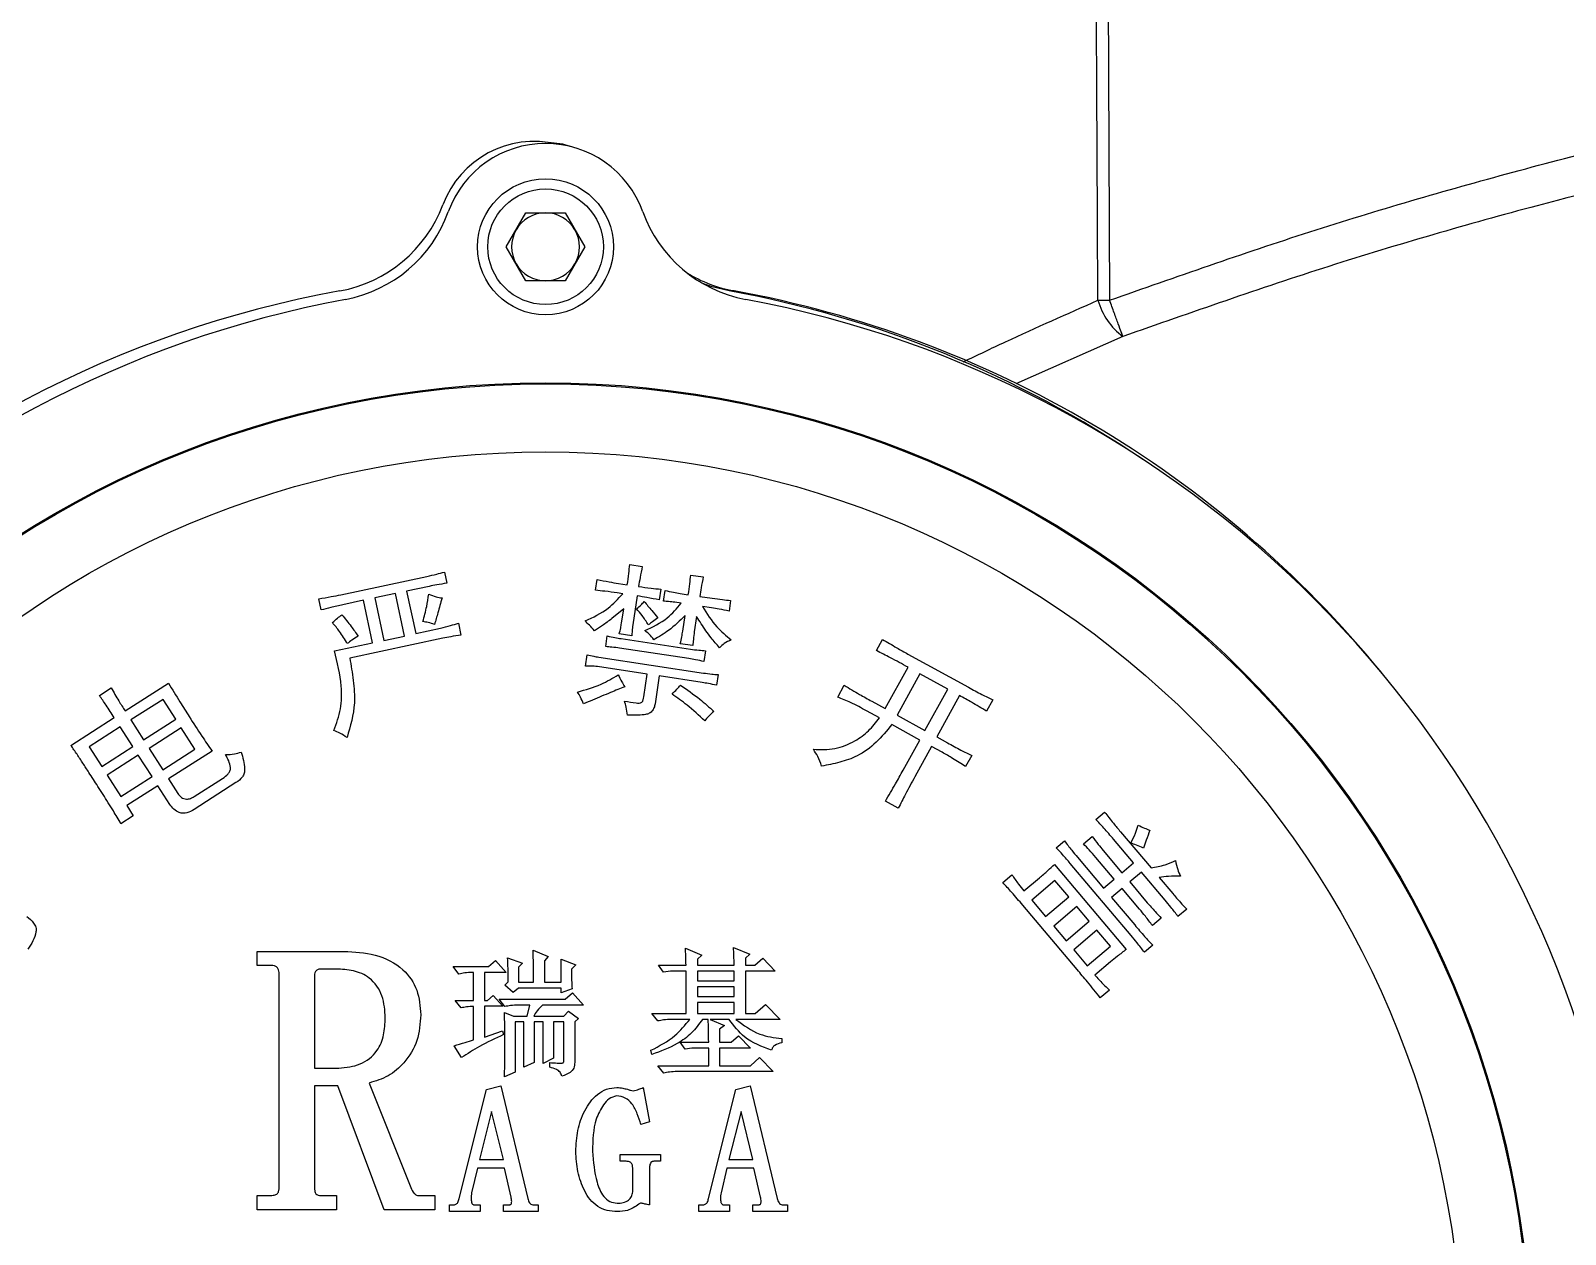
# Model space of a CAD drawing. Header units: millimetres. Extents: x 1663 to 4708, y 540 to 2693.
# Drawn here: x 3896 to 4008.8, y 2257.6 to 2346.1 of the extents above; entities that cross this region are included whole.
import ezdxf

# ---------------------------------------------------------------- set-up
doc = ezdxf.new("R2010")
doc.units = ezdxf.units.MM

msp = doc.modelspace()

# ---------------------------------------------------------------- linework, layer by layer
at = {"color": 7, "linetype": 'Continuous', "lineweight": 25}
for p, q in [((3974.93, 2404.935), (3975.307, 2326.281)), ((3933.376, 2337.96), (3933.006, 2337.96)), ((3930.936, 2330.215), (3932.379, 2332.715)), ((3932.379, 2332.715), (3935.266, 2332.715)), ((3935.266, 2332.715), (3936.71, 2330.215)), ((3932.379, 2327.715), (3930.936, 2330.215)), ((3936.71, 2330.215), (3935.266, 2327.715)), ((3935.266, 2327.715), (3932.379, 2327.715)), ((3947.688, 2326.97), (3947.318, 2326.97)), ((3974.45, 2326.281), (3975.307, 2326.281)), ((3976.29, 2323.619), (3968.402, 2320.124)), ((3918.766, 2304.628), (3925.102, 2305.976)), ((3926.38, 2306.293), (3926.555, 2305.467)), ((3940.014, 2306.849), (3940.941, 2306.709)), ((3944.497, 2306.076), (3945.424, 2305.936)), ((3925.26, 2305.241), (3923.607, 2304.89)), ((3923.607, 2304.89), (3924.271, 2301.767)), ((3937.498, 2304.953), (3937.618, 2305.742)), ((3939.498, 2304.699), (3939.08, 2304.761)), ((3939.186, 2305.456), (3939.835, 2305.359)), ((3942.298, 2305.033), (3942.178, 2304.245)), ((3942.497, 2304.149), (3942.617, 2304.938)), ((3943.722, 2304.723), (3944.323, 2304.631)), ((3917.324, 2303.505), (3917.149, 2304.332)), ((3920.438, 2304.216), (3918.924, 2303.893)), ((3921.102, 2301.093), (3920.438, 2304.216)), ((3922.781, 2304.713), (3921.264, 2304.391)), ((3921.264, 2304.391), (3921.928, 2301.268)), ((3923.444, 2301.591), (3922.781, 2304.713)), ((3939.569, 2303.598), (3938.701, 2302.874)), ((3939.408, 2302.531), (3939.569, 2303.598)), ((3940.563, 2304.538), (3940.241, 2302.405)), ((3943.802, 2304), (3943.337, 2304.07)), ((3945.158, 2304.505), (3946.085, 2304.366)), ((3946.027, 2303.663), (3945.377, 2303.761)), ((3947.437, 2304.208), (3947.317, 2303.42)), ((3927.417, 2302.531), (3927.603, 2301.658)), ((3943.916, 2301.944), (3944.093, 2303.103)), ((3944.935, 2303.021), (3944.765, 2301.909)), ((3926.263, 2301.422), (3919.421, 2299.969)), ((3921.928, 2301.268), (3923.444, 2301.591)), ((3924.271, 2301.767), (3926.107, 2302.157)), ((3938.245, 2300.81), (3938.364, 2301.599)), ((3940.17, 2301.611), (3939.243, 2301.751)), ((3939.378, 2301.398), (3944.476, 2300.627)), ((3958.154, 2300.52), (3958.606, 2301.343)), ((3918.302, 2300.499), (3921.102, 2301.093)), ((3936.75, 2299.378), (3936.876, 2300.213)), ((3944.37, 2299.932), (3939.272, 2300.703)), ((3944.658, 2300.883), (3943.731, 2301.024)), ((3945.595, 2300.506), (3945.476, 2299.717)), ((3960.478, 2300.26), (3964.922, 2297.817)), ((3941.307, 2298.783), (3937.644, 2299.338)), ((3937.749, 2300.032), (3945.444, 2298.868)), ((3958.807, 2296.249), (3960.481, 2299.295)), ((3902.896, 2296.09), (3906.089, 2298.131)), ((3941.054, 2297.115), (3941.307, 2298.783)), ((3942.187, 2298.651), (3941.878, 2296.612)), ((3945.339, 2298.173), (3942.187, 2298.651)), ((3946.517, 2298.754), (3946.397, 2297.965)), ((3955.311, 2297.1), (3955.786, 2297.965)), ((3961.346, 2298.821), (3959.672, 2295.774)), ((3963.403, 2297.689), (3961.346, 2298.821)), ((3901.013, 2297.217), (3901.879, 2297.769)), ((3905.691, 2296.932), (3903.326, 2295.42)), ((3906.623, 2295.473), (3905.691, 2296.932)), ((3961.729, 2294.643), (3963.403, 2297.689)), ((3964.267, 2297.214), (3962.593, 2294.168)), ((3966.714, 2296.887), (3966.262, 2296.064)), ((3958.381, 2295.572), (3957.435, 2296.091)), ((3957.82, 2296.792), (3958.807, 2296.249)), ((3959.672, 2295.774), (3961.729, 2294.643)), ((3898.916, 2293.545), (3902.108, 2295.586)), ((3902.537, 2294.915), (3900.252, 2293.453)), ((3903.47, 2293.457), (3902.537, 2294.915)), ((3903.326, 2295.42), (3904.258, 2293.961)), ((3904.258, 2293.961), (3906.623, 2295.473)), ((3907.027, 2294.843), (3904.662, 2293.33)), ((3908.035, 2293.266), (3907.027, 2294.843)), ((3961.344, 2293.943), (3959.287, 2295.074)), ((3900.252, 2293.453), (3901.184, 2291.994)), ((3901.184, 2291.994), (3903.47, 2293.457)), ((3960.123, 2291.722), (3961.344, 2293.943)), ((3962.209, 2293.468), (3960.987, 2291.247)), ((3962.99, 2293.038), (3962.209, 2293.468)), ((3962.593, 2294.168), (3963.375, 2293.738)), ((3903.873, 2292.826), (3901.588, 2291.363)), ((3904.882, 2291.249), (3903.873, 2292.826)), ((3904.662, 2293.33), (3905.67, 2291.753)), ((3905.67, 2291.753), (3908.035, 2293.266)), ((3909.293, 2293.124), (3906.1, 2291.083)), ((3965.168, 2292.806), (3964.716, 2291.983)), ((3901.588, 2291.363), (3902.596, 2289.787)), ((3902.596, 2289.787), (3904.882, 2291.249)), ((3905.311, 2290.578), (3903.026, 2289.116)), ((3906.193, 2289.199), (3905.311, 2290.578)), ((3906.1, 2291.083), (3906.779, 2290.019)), ((3911.052, 2290.807), (3907.976, 2288.841)), ((3907.983, 2289.79), (3910.071, 2291.124)), ((3903.026, 2289.116), (3903.504, 2288.367)), ((3959.762, 2288.92), (3958.816, 2289.44)), ((3903.504, 2288.367), (3902.598, 2287.789)), ((3974.304, 2288.105), (3974.943, 2288.645)), ((3973.392, 2286.301), (3974.032, 2286.841)), ((3976.109, 2287.195), (3978.36, 2284.532)), ((3971.389, 2286.008), (3971.992, 2286.517)), ((3974.837, 2285.817), (3976.218, 2284.183)), ((3977.071, 2284.904), (3975.602, 2286.644)), ((3971.254, 2284.797), (3976.537, 2278.545)), ((3976.887, 2279.573), (3972.413, 2284.866)), ((3972.947, 2285.317), (3974.869, 2283.043)), ((3975.65, 2283.703), (3974.3, 2285.301)), ((3976.218, 2284.183), (3977.071, 2284.904)), ((3967.447, 2283.468), (3968.121, 2284.038)), ((3969.01, 2282.841), (3970.147, 2283.802)), ((3971.287, 2283.606), (3969.582, 2282.165)), ((3972.308, 2282.399), (3971.287, 2283.606)), ((3974.869, 2283.043), (3975.65, 2283.703)), ((3977.643, 2284.228), (3976.79, 2283.508)), ((3976.79, 2283.508), (3978.079, 2281.981)), ((3979.384, 2282.168), (3977.643, 2284.228)), ((3978.96, 2283.821), (3979.953, 2282.648)), ((3969.582, 2282.165), (3970.603, 2280.957)), ((3970.603, 2280.957), (3972.308, 2282.399)), ((3976.222, 2283.028), (3975.44, 2282.368)), ((3975.44, 2282.368), (3977.151, 2280.344)), ((3977.511, 2281.501), (3976.222, 2283.028)), ((3972.916, 2277.067), (3968.922, 2281.792)), ((3972.907, 2281.688), (3971.202, 2280.247)), ((3973.808, 2280.623), (3972.907, 2281.688)), ((3980.977, 2281.506), (3980.337, 2280.966)), ((3971.202, 2280.247), (3972.103, 2279.181)), ((3972.103, 2279.181), (3973.808, 2280.623)), ((3974.377, 2279.949), (3972.672, 2278.507)), ((3975.369, 2278.776), (3974.377, 2279.949)), ((3979.105, 2280.838), (3978.466, 2280.297)), ((3973.664, 2277.334), (3975.369, 2278.776)), ((3978.476, 2278.845), (3977.873, 2278.335)), ((3912.612, 2278.399), (3918.984, 2278.399)), ((3912.612, 2277.358), (3912.612, 2278.399)), ((3929.621, 2277.281), (3930.135, 2277.718)), ((3930.135, 2277.718), (3930.926, 2276.851)), ((3931.035, 2277.916), (3932.117, 2277.525)), ((3932.901, 2278.481), (3934.023, 2278.012)), ((3934.023, 2278.012), (3933.744, 2277.706)), ((3933.744, 2277.706), (3933.744, 2276.13)), ((3934.965, 2276.13), (3934.965, 2277.837)), ((3934.965, 2277.837), (3936.047, 2277.404)), ((3944.113, 2278.632), (3945.315, 2278.121)), ((3945.315, 2278.121), (3944.997, 2277.817)), ((3944.997, 2277.817), (3944.997, 2277.377)), ((3947.648, 2278.673), (3948.848, 2278.204)), ((3948.848, 2278.204), (3948.53, 2277.895)), ((3948.53, 2277.895), (3948.53, 2277.377)), ((3949.212, 2277.377), (3949.801, 2277.894)), ((3949.801, 2277.894), (3950.715, 2276.947)), ((3972.672, 2278.507), (3973.664, 2277.334)), ((3913.518, 2277.358), (3912.612, 2277.358)), ((3914.23, 2261.058), (3914.23, 2276.74)), ((3916.833, 2276.504), (3916.833, 2269.81)), ((3918.411, 2277.097), (3917.256, 2277.097)), ((3927.024, 2277.281), (3929.621, 2277.281)), ((3927.453, 2276.733), (3927.024, 2277.281)), ((3928.533, 2276.851), (3928.431, 2276.851)), ((3928.533, 2274.788), (3928.533, 2276.851)), ((3930.926, 2276.851), (3929.338, 2276.851)), ((3929.338, 2276.851), (3929.338, 2274.788)), ((3932.117, 2277.525), (3931.838, 2277.249)), ((3931.838, 2277.249), (3931.838, 2276.13)), ((3936.047, 2277.404), (3935.729, 2277.091)), ((3942.51, 2276.867), (3942.128, 2277.377)), ((3942.128, 2277.377), (3944.154, 2277.377)), ((3943.003, 2276.947), (3942.51, 2276.867)), ((3944.154, 2276.947), (3943.003, 2276.947)), ((3944.154, 2273.829), (3944.154, 2276.947)), ((3944.997, 2277.377), (3947.687, 2277.377)), ((3944.997, 2276.947), (3944.997, 2276.226)), ((3947.687, 2276.947), (3944.997, 2276.947)), ((3947.687, 2276.226), (3947.687, 2276.947)), ((3948.53, 2277.377), (3949.212, 2277.377)), ((3950.715, 2276.947), (3948.53, 2276.947)), ((3948.53, 2276.947), (3948.53, 2273.829)), ((3975.369, 2277.622), (3974.233, 2276.66)), ((3930.836, 2275.919), (3931.074, 2276.159)), ((3931.446, 2275.383), (3930.836, 2275.919)), ((3931.834, 2275.7), (3931.446, 2275.383)), ((3934.965, 2275.7), (3931.834, 2275.7)), ((3931.838, 2276.13), (3932.941, 2276.13)), ((3933.744, 2276.13), (3934.965, 2276.13)), ((3934.965, 2275.342), (3934.965, 2275.7)), ((3935.77, 2275.64), (3934.965, 2275.342)), ((3944.997, 2276.226), (3947.687, 2276.226)), ((3944.997, 2275.796), (3944.997, 2275.075)), ((3947.687, 2275.796), (3944.997, 2275.796)), ((3947.687, 2275.075), (3947.687, 2275.796)), ((3975.295, 2275.547), (3974.621, 2274.977)), ((3927.612, 2274.239), (3927.183, 2274.788)), ((3927.183, 2274.788), (3928.533, 2274.788)), ((3928.533, 2271.902), (3928.533, 2274.357)), ((3929.338, 2274.788), (3929.542, 2274.788)), ((3930.688, 2274.358), (3929.338, 2274.358)), ((3929.338, 2274.358), (3929.338, 2272.088)), ((3929.542, 2274.788), (3929.976, 2275.146)), ((3929.976, 2275.146), (3930.688, 2274.358)), ((3930.827, 2274.335), (3930.4, 2274.884)), ((3930.4, 2274.884), (3935.259, 2274.884)), ((3932.662, 2274.454), (3931.805, 2274.454)), ((3932.481, 2273.637), (3932.662, 2274.454)), ((3936.603, 2274.454), (3933.603, 2274.454)), ((3935.259, 2274.884), (3935.816, 2275.36)), ((3935.816, 2275.36), (3936.603, 2274.454)), ((3944.997, 2275.075), (3947.687, 2275.075)), ((3944.997, 2274.645), (3944.997, 2273.829)), ((3947.687, 2274.645), (3944.997, 2274.645)), ((3947.687, 2273.829), (3947.687, 2274.645)), ((3949.251, 2273.829), (3950, 2274.503)), ((3950, 2274.503), (3951.071, 2273.399)), ((3930.836, 2272.692), (3930.797, 2273.914)), ((3930.797, 2273.914), (3931.476, 2273.637)), ((3931.476, 2273.637), (3932.481, 2273.637)), ((3932.226, 2273.207), (3931.6, 2273.207)), ((3931.6, 2273.207), (3931.6, 2269.527)), ((3932.226, 2269.872), (3932.226, 2273.207)), ((3932.95, 2273.637), (3935.174, 2273.637)), ((3933.656, 2273.207), (3932.991, 2273.207)), ((3932.991, 2273.207), (3932.991, 2270.216)), ((3933.656, 2270.149), (3933.656, 2273.207)), ((3935.165, 2273.207), (3934.42, 2273.207)), ((3934.42, 2273.207), (3934.42, 2270.54)), ((3935.165, 2270.321), (3935.165, 2273.207)), ((3935.174, 2273.637), (3935.505, 2273.994)), ((3935.505, 2273.994), (3936.246, 2273.462)), ((3936.246, 2273.462), (3935.968, 2273.206)), ((3935.968, 2273.206), (3935.968, 2270.231)), ((3942.08, 2273.279), (3941.652, 2273.829)), ((3941.652, 2273.829), (3944.154, 2273.829)), ((3944.431, 2273.399), (3943.059, 2273.399)), ((3944.997, 2273.829), (3947.687, 2273.829)), ((3945.784, 2273.399), (3945.375, 2273.399)), ((3947.326, 2273.399), (3945.936, 2273.399)), ((3945.936, 2273.399), (3946.983, 2272.942)), ((3951.071, 2273.399), (3947.816, 2273.399)), ((3948.53, 2273.829), (3949.251, 2273.829)), ((3929.338, 2272.088), (3930.649, 2272.564)), ((3930.649, 2272.564), (3930.727, 2272.28)), ((3930.836, 2270.201), (3930.836, 2272.692)), ((3946.983, 2272.942), (3946.625, 2272.672)), ((3946.625, 2272.672), (3946.625, 2271.719)), ((3947.465, 2271.719), (3948.015, 2272.196)), ((3948.015, 2272.196), (3948.888, 2271.289)), ((3927.645, 2270.587), (3927.104, 2271.456)), ((3941.641, 2270.817), (3941.572, 2271.123)), ((3944.098, 2271.21), (3943.716, 2271.719)), ((3943.716, 2271.719), (3945.821, 2271.719)), ((3944.591, 2271.289), (3944.098, 2271.21)), ((3945.821, 2271.289), (3944.591, 2271.289)), ((3945.821, 2269.993), (3945.821, 2271.289)), ((3946.625, 2271.719), (3947.465, 2271.719)), ((3948.888, 2271.289), (3946.625, 2271.289)), ((3946.625, 2271.289), (3946.625, 2269.993)), ((3951.191, 2271.984), (3951.191, 2271.683)), ((3916.833, 2269.81), (3918.622, 2269.81)), ((3930.797, 2269.18), (3930.836, 2270.201)), ((3932.991, 2270.216), (3932.226, 2269.872)), ((3934.42, 2270.54), (3933.656, 2270.149)), ((3934.132, 2269.879), (3934.132, 2270.216)), ((3942.516, 2269.445), (3942.089, 2269.993)), ((3942.089, 2269.993), (3945.821, 2269.993)), ((3946.625, 2269.993), (3948.894, 2269.993)), ((3948.894, 2269.993), (3949.563, 2270.59)), ((3949.563, 2270.59), (3950.556, 2269.563)), ((3920.843, 2268.716), (3923.909, 2261.034)), ((3931.6, 2269.527), (3930.797, 2269.18)), ((3950.556, 2269.563), (3943.495, 2269.563)), ((3918.557, 2268.508), (3916.833, 2268.508)), ((3916.833, 2268.508), (3916.833, 2261.038)), ((3921.961, 2259.399), (3918.557, 2268.508)), ((3927.465, 2260.221), (3929.469, 2268.233)), ((3929.469, 2268.233), (3930.538, 2268.508)), ((3930.538, 2268.508), (3932.509, 2260.235)), ((3940.998, 2268.385), (3941.47, 2265.871)), ((3945.808, 2260.221), (3947.811, 2268.233)), ((3947.811, 2268.233), (3948.88, 2268.508)), ((3948.88, 2268.508), (3950.851, 2260.235)), ((3929.86, 2266.62), (3928.956, 2263.084)), ((3930.723, 2263.084), (3929.86, 2266.62)), ((3948.202, 2266.62), (3947.299, 2263.084)), ((3949.065, 2263.084), (3948.202, 2266.62)), ((3941.47, 2265.871), (3940.838, 2265.673)), ((3928.956, 2263.084), (3930.723, 2263.084)), ((3939.318, 2262.96), (3939.318, 2263.454)), ((3939.318, 2263.454), (3942.287, 2263.454)), ((3939.748, 2262.96), (3939.318, 2262.96)), ((3942.287, 2262.96), (3941.784, 2262.96)), ((3942.287, 2263.454), (3942.287, 2262.96)), ((3947.299, 2263.084), (3949.065, 2263.084)), ((3928.823, 2262.467), (3928.388, 2260.639)), ((3930.798, 2262.467), (3928.823, 2262.467)), ((3931.285, 2260.327), (3930.798, 2262.467)), ((3940.237, 2260.709), (3940.237, 2262.46)), ((3941.47, 2262.506), (3941.47, 2259.755)), ((3947.166, 2262.467), (3946.731, 2260.639)), ((3949.14, 2262.467), (3947.166, 2262.467)), ((3949.628, 2260.327), (3949.14, 2262.467)), ((3912.612, 2259.399), (3912.612, 2260.44)), ((3912.612, 2260.44), (3913.518, 2260.44)), ((3917.28, 2260.44), (3918.447, 2260.44)), ((3918.447, 2260.44), (3918.447, 2259.399)), ((3924.515, 2260.44), (3925.682, 2260.44)), ((3925.682, 2260.44), (3925.682, 2259.399)), ((3926.751, 2259.262), (3926.751, 2259.755)), ((3926.751, 2259.755), (3927.026, 2259.755)), ((3928.61, 2259.755), (3929.008, 2259.755)), ((3929.008, 2259.755), (3929.008, 2259.262)), ((3930.721, 2259.262), (3930.721, 2259.755)), ((3930.721, 2259.755), (3931.048, 2259.755)), ((3932.886, 2259.755), (3933.285, 2259.755)), ((3933.285, 2259.755), (3933.285, 2259.262)), ((3945.093, 2259.262), (3945.093, 2259.755)), ((3945.093, 2259.755), (3945.369, 2259.755)), ((3946.952, 2259.755), (3947.351, 2259.755)), ((3947.351, 2259.755), (3947.351, 2259.262)), ((3949.063, 2259.262), (3949.063, 2259.755)), ((3949.063, 2259.755), (3949.391, 2259.755)), ((3951.229, 2259.755), (3951.627, 2259.755)), ((3951.627, 2259.755), (3951.627, 2259.262)), ((3918.447, 2259.399), (3912.612, 2259.399)), ((3925.682, 2259.399), (3921.961, 2259.399)), ((3929.008, 2259.262), (3926.751, 2259.262)), ((3933.285, 2259.262), (3930.721, 2259.262)), ((3947.351, 2259.262), (3945.093, 2259.262)), ((3951.627, 2259.262), (3949.063, 2259.262))]:
    msp.add_line(p, q, dxfattribs=at)
at = {"color": 7, "linetype": 'Continuous', "lineweight": 25, "flags": 128}
for points in [[(3974.45, 2326.281), (3974.421, 2332.277), (3974.304, 2356.263), (3974.065, 2404.935)], [(3935.644, 2337.594), (3935.103, 2337.75), (3933.376, 2337.96)], [(3947.318, 2326.97), (3946.067, 2327.281), (3945.328, 2327.55)]]:
    msp.add_lwpolyline(points, dxfattribs=at)
at = {"color": 7, "linetype": 'Continuous', "lineweight": 25}
for centre, radius in [((3933.823, 2330.215), 5), ((3933.823, 2330.215), 4.25), ((3933.823, 2247.715), 72.5), ((3933.823, 2247.715), 72.418), ((3933.823, 2247.715), 67.42)]:
    msp.add_circle(centre, radius, dxfattribs=at)
for centre, radius, start, end in [((3933.006, 2330.761), 7.2, 76.79291, 159.41516), ((3933.823, 2330.215), 7.6, 19.80619, 160.19381), ((3916.905, 2336.808), 10, 280.3071, 339.41472), ((3917.264, 2336.179), 10, 280.6021, 340.19381), ((3933.823, 2330.215), 2.5, 90, 150), ((3933.823, 2330.215), 2.5, 30, 90), ((3950.382, 2336.179), 10, 199.80619, 259.3979), ((3933.823, 2330.215), 2.5, 150, 210), ((3933.823, 2330.215), 2.5, 330, 30), ((3933.823, 2330.215), 2.5, 210, 270), ((3933.823, 2330.215), 2.5, 270, 330), ((3949.477, 2336.808), 9.999, 238.32212, 259.69341), ((3933.008, 2248.262), 79.998, 100.30733, 169.69513), ((3933.823, 2247.715), 80, 100.6021, 169.3979), ((3933.005, 2248.266), 79.995, 55.99561, 79.6934), ((3933.375, 2248.265), 79.996, 39.25552, 79.69324), ((3933.823, 2247.715), 80, 10.6021, 79.3979), ((3979.27, 2327.646), 5.01, 195.8129, 233.49808)]:
    msp.add_arc(centre, radius, start, end, dxfattribs=at)
for points, knots in [([(3975.308, 2326.281), (3980.202, 2328.004), (3989.99, 2331.449), (4004.978, 2335.804), (4020.154, 2339.612), (4030.419, 2341.593), (4035.552, 2342.583)], [0, 0, 0, 0, 0.24906391, 0.49812915, 0.74906425, 1, 1, 1, 1]), ([(4036.051, 2339.774), (4034.084, 2339.41), (4028.184, 2338.316), (4018.401, 2336.206), (4005.47, 2332.977), (3991.377, 2328.913), (3981.323, 2325.385), (3976.29, 2323.619)], [0, 0, 0, 0, 0.0968115, 0.2904543, 0.4843107, 0.7418988, 1, 1, 1, 1]), ([(3964.532, 2321.754), (3965.575, 2322.249), (3968.886, 2323.825), (3972.188, 2325.282), (3974.45, 2326.281)], [0, 0, 0, 0, 0.3147731, 1, 1, 1, 1]), ([(3925.102, 2305.976), (3925.342, 2306.03), (3925.77, 2306.125), (3926.193, 2306.242), (3926.38, 2306.293)], [0, 0, 0, 0, 0.55999831, 1, 1, 1, 1]), ([(3939.835, 2305.359), (3939.876, 2305.636), (3939.949, 2306.131), (3939.994, 2306.63), (3940.014, 2306.849)], [0, 0, 0, 0, 0.5600137, 1, 1, 1, 1]), ([(3940.941, 2306.709), (3940.883, 2306.434), (3940.78, 2305.945), (3940.703, 2305.45), (3940.669, 2305.232)], [0, 0, 0, 0, 0.5599779, 1, 1, 1, 1]), ([(3944.323, 2304.631), (3944.364, 2304.9), (3944.437, 2305.38), (3944.478, 2305.863), (3944.497, 2306.076)], [0, 0, 0, 0, 0.5600298, 1, 1, 1, 1]), ([(3945.424, 2305.936), (3945.367, 2305.67), (3945.265, 2305.195), (3945.191, 2304.716), (3945.158, 2304.505)], [0, 0, 0, 0, 0.5599857, 1, 1, 1, 1]), ([(3926.555, 2305.467), (3926.312, 2305.432), (3925.878, 2305.37), (3925.449, 2305.281), (3925.26, 2305.241)], [0, 0, 0, 0, 0.5599758, 1, 1, 1, 1]), ([(3939.08, 2304.761), (3938.785, 2304.803), (3938.259, 2304.877), (3937.731, 2304.93), (3937.498, 2304.953)], [0, 0, 0, 0, 0.55999975, 1, 1, 1, 1]), ([(3937.618, 2305.742), (3937.909, 2305.683), (3938.43, 2305.578), (3938.955, 2305.493), (3939.186, 2305.456)], [0, 0, 0, 0, 0.5599955, 1, 1, 1, 1]), ([(3940.669, 2305.232), (3940.972, 2305.189), (3941.514, 2305.112), (3942.058, 2305.057), (3942.298, 2305.033)], [0, 0, 0, 0, 0.5599897, 1, 1, 1, 1]), ([(3942.617, 2304.938), (3942.822, 2304.891), (3943.188, 2304.808), (3943.559, 2304.749), (3943.722, 2304.723)], [0, 0, 0, 0, 0.5599797, 1, 1, 1, 1]), ([(3917.149, 2304.332), (3917.452, 2304.381), (3917.993, 2304.469), (3918.53, 2304.579), (3918.766, 2304.628)], [0, 0, 0, 0, 0.5599894, 1, 1, 1, 1]), ([(3918.924, 2303.893), (3918.624, 2303.826), (3918.088, 2303.707), (3917.558, 2303.567), (3917.324, 2303.505)], [0, 0, 0, 0, 0.559993, 1, 1, 1, 1]), ([(3924.801, 2302.647), (3924.902, 2303.019), (3925.082, 2303.683), (3925.19, 2304.362), (3925.238, 2304.661)], [0, 0, 0, 0, 0.5600242, 1, 1, 1, 1]), ([(3925.238, 2304.661), (3925.414, 2304.591), (3925.728, 2304.466), (3926.061, 2304.411), (3926.208, 2304.387)], [0, 0, 0, 0, 0.5600845, 1, 1, 1, 1]), ([(3926.208, 2304.387), (3926.107, 2304.025), (3925.928, 2303.377), (3925.743, 2302.731), (3925.662, 2302.446)], [0, 0, 0, 0, 0.5599853, 1, 1, 1, 1]), ([(3936.73, 2302.699), (3937.322, 2302.971), (3938.38, 2303.457), (3939.156, 2304.319), (3939.498, 2304.699)], [0, 0, 0, 0, 0.5595214, 1, 1, 1, 1]), ([(3940.516, 2303.597), (3940.632, 2303.684), (3940.837, 2303.84), (3941, 2304.041), (3941.071, 2304.129)], [0, 0, 0, 0, 0.56016888, 1, 1, 1, 1]), ([(3941.381, 2302.422), (3941.235, 2302.652), (3940.973, 2303.064), (3940.656, 2303.434), (3940.516, 2303.597)], [0, 0, 0, 0, 0.5599989, 1, 1, 1, 1]), ([(3942.178, 2304.245), (3941.878, 2304.306), (3941.342, 2304.414), (3940.801, 2304.5), (3940.563, 2304.538)], [0, 0, 0, 0, 0.5599864, 1, 1, 1, 1]), ([(3941.071, 2304.129), (3941.262, 2303.908), (3941.603, 2303.515), (3941.931, 2303.111), (3942.076, 2302.933)], [0, 0, 0, 0, 0.5599942, 1, 1, 1, 1]), ([(3941.126, 2301.987), (3941.705, 2302.261), (3942.739, 2302.75), (3943.477, 2303.618), (3943.802, 2304)], [0, 0, 0, 0, 0.5600574, 1, 1, 1, 1]), ([(3943.337, 2304.07), (3943.181, 2304.09), (3942.902, 2304.127), (3942.621, 2304.143), (3942.497, 2304.149)], [0, 0, 0, 0, 0.55997173, 1, 1, 1, 1]), ([(3945.377, 2303.761), (3945.694, 2303.239), (3946.262, 2302.308), (3947.102, 2301.616), (3947.472, 2301.311)], [0, 0, 0, 0, 0.56007499, 1, 1, 1, 1]), ([(3947.317, 2303.42), (3947.078, 2303.472), (3946.649, 2303.564), (3946.217, 2303.632), (3946.027, 2303.663)], [0, 0, 0, 0, 0.5599806, 1, 1, 1, 1]), ([(3946.085, 2304.366), (3946.337, 2304.331), (3946.786, 2304.268), (3947.238, 2304.226), (3947.437, 2304.208)], [0, 0, 0, 0, 0.55998218, 1, 1, 1, 1]), ([(3918.147, 2302.576), (3918.274, 2302.687), (3918.501, 2302.885), (3918.735, 2303.073), (3918.839, 2303.155)], [0, 0, 0, 0, 0.55996805, 1, 1, 1, 1]), ([(3919.242, 2301.033), (3919.06, 2301.336), (3918.734, 2301.879), (3918.327, 2302.363), (3918.147, 2302.576)], [0, 0, 0, 0, 0.5598947, 1, 1, 1, 1]), ([(3918.839, 2303.155), (3919.073, 2302.871), (3919.492, 2302.362), (3919.87, 2301.823), (3920.036, 2301.585)], [0, 0, 0, 0, 0.5600485, 1, 1, 1, 1]), ([(3925.662, 2302.446), (3925.504, 2302.496), (3925.222, 2302.586), (3924.93, 2302.629), (3924.801, 2302.647)], [0, 0, 0, 0, 0.5597872, 1, 1, 1, 1]), ([(3926.107, 2302.157), (3926.353, 2302.223), (3926.792, 2302.342), (3927.226, 2302.473), (3927.417, 2302.531)], [0, 0, 0, 0, 0.560014, 1, 1, 1, 1]), ([(3937.427, 2301.978), (3937.301, 2302.117), (3937.077, 2302.365), (3936.836, 2302.597), (3936.73, 2302.699)], [0, 0, 0, 0, 0.5599825, 1, 1, 1, 1]), ([(3938.701, 2302.874), (3938.469, 2302.698), (3938.057, 2302.382), (3937.619, 2302.102), (3937.427, 2301.978)], [0, 0, 0, 0, 0.5599289, 1, 1, 1, 1]), ([(3939.243, 2301.751), (3939.281, 2301.895), (3939.35, 2302.152), (3939.39, 2302.415), (3939.408, 2302.531)], [0, 0, 0, 0, 0.5598085, 1, 1, 1, 1]), ([(3942.076, 2302.933), (3941.951, 2302.831), (3941.728, 2302.649), (3941.487, 2302.491), (3941.381, 2302.422)], [0, 0, 0, 0, 0.55991482, 1, 1, 1, 1]), ([(3944.093, 2303.103), (3943.702, 2302.716), (3943.005, 2302.026), (3942.157, 2301.534), (3941.783, 2301.318)], [0, 0, 0, 0, 0.55964764, 1, 1, 1, 1]), ([(3946.626, 2300.729), (3946.41, 2300.97), (3946.054, 2301.367), (3945.62, 2301.969), (3945.27, 2302.491), (3945.047, 2302.845), (3944.935, 2303.021)], [0, 0, 0, 0, 0.33995851, 0.55995991, 0.77998867, 1, 1, 1, 1]), ([(3920.036, 2301.585), (3919.881, 2301.491), (3919.606, 2301.323), (3919.353, 2301.121), (3919.242, 2301.033)], [0, 0, 0, 0, 0.5602117, 1, 1, 1, 1]), ([(3927.603, 2301.658), (3927.351, 2301.622), (3926.902, 2301.558), (3926.459, 2301.464), (3926.263, 2301.422)], [0, 0, 0, 0, 0.5599089, 1, 1, 1, 1]), ([(3938.364, 2301.599), (3938.552, 2301.555), (3938.888, 2301.478), (3939.228, 2301.422), (3939.378, 2301.398)], [0, 0, 0, 0, 0.560003, 1, 1, 1, 1]), ([(3940.241, 2302.405), (3940.222, 2302.257), (3940.188, 2301.993), (3940.175, 2301.728), (3940.17, 2301.611)], [0, 0, 0, 0, 0.5599464, 1, 1, 1, 1]), ([(3941.783, 2301.318), (3941.679, 2301.461), (3941.492, 2301.717), (3941.238, 2301.904), (3941.126, 2301.987)], [0, 0, 0, 0, 0.55966, 1, 1, 1, 1]), ([(3943.731, 2301.024), (3943.771, 2301.194), (3943.842, 2301.499), (3943.894, 2301.808), (3943.916, 2301.944)], [0, 0, 0, 0, 0.5600181, 1, 1, 1, 1]), ([(3944.765, 2301.909), (3944.741, 2301.718), (3944.698, 2301.377), (3944.67, 2301.034), (3944.658, 2300.883)], [0, 0, 0, 0, 0.559987, 1, 1, 1, 1]), ([(3958.606, 2301.343), (3958.953, 2301.137), (3959.572, 2300.768), (3960.201, 2300.415), (3960.478, 2300.26)], [0, 0, 0, 0, 0.5600034, 1, 1, 1, 1]), ([(3918.251, 2294.632), (3918.446, 2295.16), (3918.835, 2296.214), (3918.845, 2298.244), (3918.508, 2299.643), (3918.302, 2300.499)], [0, 0, 0, 0, 0.2799991, 0.559617, 1, 1, 1, 1]), ([(3936.876, 2300.213), (3937.038, 2300.173), (3937.327, 2300.102), (3937.62, 2300.054), (3937.749, 2300.032)], [0, 0, 0, 0, 0.55997056, 1, 1, 1, 1]), ([(3939.272, 2300.703), (3939.081, 2300.727), (3938.739, 2300.769), (3938.396, 2300.798), (3938.245, 2300.81)], [0, 0, 0, 0, 0.5599735, 1, 1, 1, 1]), ([(3944.476, 2300.627), (3944.684, 2300.599), (3945.056, 2300.551), (3945.43, 2300.519), (3945.595, 2300.506)], [0, 0, 0, 0, 0.5599806, 1, 1, 1, 1]), ([(3947.472, 2301.311), (3947.296, 2301.227), (3946.984, 2301.076), (3946.735, 2300.835), (3946.626, 2300.729)], [0, 0, 0, 0, 0.5605166, 1, 1, 1, 1]), ([(3960.481, 2299.295), (3960.05, 2299.53), (3959.279, 2299.948), (3958.498, 2300.345), (3958.154, 2300.52)], [0, 0, 0, 0, 0.5599997, 1, 1, 1, 1]), ([(3919.421, 2299.969), (3919.515, 2299.423), (3919.703, 2298.333), (3919.865, 2296.342), (3919.466, 2294.962), (3919.223, 2294.119)], [0, 0, 0, 0, 0.2805563, 0.5609044, 1, 1, 1, 1]), ([(3937.644, 2299.338), (3937.477, 2299.357), (3937.18, 2299.391), (3936.881, 2299.382), (3936.75, 2299.378)], [0, 0, 0, 0, 0.5598979, 1, 1, 1, 1]), ([(3945.476, 2299.717), (3945.27, 2299.761), (3944.903, 2299.84), (3944.533, 2299.904), (3944.37, 2299.932)], [0, 0, 0, 0, 0.56001473, 1, 1, 1, 1]), ([(3906.089, 2298.131), (3906.367, 2297.666), (3906.863, 2296.835), (3907.385, 2296.021), (3907.614, 2295.662)], [0, 0, 0, 0, 0.5599781, 1, 1, 1, 1]), ([(3936.178, 2297.473), (3936.764, 2297.64), (3937.812, 2297.937), (3938.751, 2298.486), (3939.165, 2298.728)], [0, 0, 0, 0, 0.5597075, 1, 1, 1, 1]), ([(3939.165, 2298.728), (3939.252, 2298.562), (3939.406, 2298.265), (3939.574, 2297.976), (3939.648, 2297.849)], [0, 0, 0, 0, 0.5599884, 1, 1, 1, 1]), ([(3943.124, 2297.322), (3943.246, 2297.441), (3943.464, 2297.654), (3943.66, 2297.886), (3943.746, 2297.988)], [0, 0, 0, 0, 0.5600418, 1, 1, 1, 1]), ([(3943.746, 2297.988), (3944.225, 2297.652), (3945.081, 2297.052), (3945.86, 2296.357), (3946.203, 2296.051)], [0, 0, 0, 0, 0.5600623, 1, 1, 1, 1]), ([(3946.397, 2297.965), (3946.201, 2298.01), (3945.85, 2298.091), (3945.495, 2298.148), (3945.339, 2298.173)], [0, 0, 0, 0, 0.5599773, 1, 1, 1, 1]), ([(3945.444, 2298.868), (3945.644, 2298.841), (3946.001, 2298.794), (3946.359, 2298.766), (3946.517, 2298.754)], [0, 0, 0, 0, 0.5599763, 1, 1, 1, 1]), ([(3955.786, 2297.965), (3956.162, 2297.741), (3956.835, 2297.341), (3957.519, 2296.959), (3957.82, 2296.792)], [0, 0, 0, 0, 0.559995, 1, 1, 1, 1]), ([(3902.108, 2295.586), (3901.91, 2295.895), (3901.556, 2296.446), (3901.179, 2296.981), (3901.013, 2297.217)], [0, 0, 0, 0, 0.5600165, 1, 1, 1, 1]), ([(3901.879, 2297.769), (3902.062, 2297.452), (3902.388, 2296.884), (3902.741, 2296.333), (3902.896, 2296.09)], [0, 0, 0, 0, 0.5599632, 1, 1, 1, 1]), ([(3936.614, 2296.602), (3936.546, 2296.771), (3936.423, 2297.073), (3936.253, 2297.351), (3936.178, 2297.473)], [0, 0, 0, 0, 0.5599499, 1, 1, 1, 1]), ([(3939.648, 2297.849), (3939.301, 2297.716), (3938.729, 2297.497), (3937.946, 2297.158), (3937.28, 2296.881), (3936.836, 2296.695), (3936.614, 2296.602)], [0, 0, 0, 0, 0.3399813, 0.5599883, 0.7799939, 1, 1, 1, 1]), ([(3939.633, 2296.808), (3939.918, 2296.758), (3940.274, 2296.695), (3940.697, 2296.634), (3940.927, 2296.69), (3941.014, 2296.905), (3941.041, 2297.045), (3941.054, 2297.115)], [0, 0, 0, 0, 0.5019435, 0.6274199, 0.7496847, 0.8745003, 1, 1, 1, 1]), ([(3945.528, 2295.347), (3945.104, 2295.746), (3944.347, 2296.459), (3943.498, 2297.059), (3943.124, 2297.322)], [0, 0, 0, 0, 0.55974457, 1, 1, 1, 1]), ([(3957.435, 2296.091), (3957.047, 2296.298), (3956.355, 2296.667), (3955.63, 2296.968), (3955.311, 2297.1)], [0, 0, 0, 0, 0.5599898, 1, 1, 1, 1]), ([(3966.262, 2296.064), (3965.893, 2296.284), (3965.234, 2296.679), (3964.563, 2297.051), (3964.267, 2297.214)], [0, 0, 0, 0, 0.5599937, 1, 1, 1, 1]), ([(3964.922, 2297.817), (3965.254, 2297.638), (3965.846, 2297.318), (3966.449, 2297.019), (3966.714, 2296.887)], [0, 0, 0, 0, 0.5599966, 1, 1, 1, 1]), ([(3939.856, 2295.779), (3939.828, 2295.974), (3939.779, 2296.322), (3939.677, 2296.66), (3939.633, 2296.808)], [0, 0, 0, 0, 0.5599733, 1, 1, 1, 1]), ([(3941.878, 2296.612), (3941.857, 2296.511), (3941.815, 2296.31), (3941.655, 2296.038), (3941.392, 2295.86), (3940.782, 2295.738), (3940.268, 2295.761), (3939.856, 2295.779)], [0, 0, 0, 0, 0.1251077, 0.2499091, 0.3745277, 0.4995946, 1, 1, 1, 1]), ([(3946.203, 2296.051), (3946.065, 2295.931), (3945.817, 2295.718), (3945.616, 2295.46), (3945.528, 2295.347)], [0, 0, 0, 0, 0.5600583, 1, 1, 1, 1]), ([(3907.614, 2295.662), (3907.921, 2295.184), (3908.468, 2294.329), (3909.041, 2293.492), (3909.293, 2293.124)], [0, 0, 0, 0, 0.5600113, 1, 1, 1, 1]), ([(3919.223, 2294.119), (3919.054, 2294.24), (3918.753, 2294.455), (3918.404, 2294.578), (3918.251, 2294.632)], [0, 0, 0, 0, 0.5607282, 1, 1, 1, 1]), ([(3953.521, 2293.262), (3954.053, 2293.243), (3955.116, 2293.207), (3956.506, 2293.784), (3957.615, 2294.585), (3958.126, 2295.243), (3958.381, 2295.572)], [0, 0, 0, 0, 0.2797566, 0.5595632, 0.7799118, 1, 1, 1, 1]), ([(3959.287, 2295.074), (3958.922, 2294.626), (3958.193, 2293.729), (3956.875, 2292.76), (3955.461, 2292.273), (3954.57, 2292.104), (3954.124, 2292.02)], [0, 0, 0, 0, 0.2802138, 0.559818, 0.7797198, 1, 1, 1, 1]), ([(3900.896, 2290.533), (3900.676, 2290.878), (3900.314, 2291.444), (3899.802, 2292.23), (3899.368, 2292.893), (3899.066, 2293.328), (3898.916, 2293.545)], [0, 0, 0, 0, 0.3400038, 0.5600061, 0.7800077, 1, 1, 1, 1]), ([(3963.375, 2293.738), (3963.707, 2293.559), (3964.3, 2293.239), (3964.903, 2292.939), (3965.168, 2292.806)], [0, 0, 0, 0, 0.5599959, 1, 1, 1, 1]), ([(3910.071, 2291.124), (3910.211, 2291.222), (3910.421, 2291.368), (3910.64, 2291.647), (3910.659, 2292.179), (3910.453, 2292.563), (3910.288, 2292.871)], [0, 0, 0, 0, 0.2503782, 0.3753838, 0.499124, 1, 1, 1, 1]), ([(3910.288, 2292.871), (3910.509, 2292.876), (3910.905, 2292.886), (3911.281, 2293.006), (3911.447, 2293.06)], [0, 0, 0, 0, 0.5598302, 1, 1, 1, 1]), ([(3911.447, 2293.06), (3911.562, 2292.652), (3911.707, 2292.142), (3911.685, 2291.502), (3911.485, 2291.117), (3911.225, 2290.931), (3911.052, 2290.807)], [0, 0, 0, 0, 0.500786, 0.6257863, 0.7505244, 1, 1, 1, 1]), ([(3954.124, 2292.02), (3954.041, 2292.266), (3953.893, 2292.707), (3953.635, 2293.092), (3953.521, 2293.262)], [0, 0, 0, 0, 0.5595472, 1, 1, 1, 1]), ([(3964.716, 2291.983), (3964.4, 2292.19), (3963.836, 2292.56), (3963.249, 2292.892), (3962.99, 2293.038)], [0, 0, 0, 0, 0.5599952, 1, 1, 1, 1]), ([(3958.816, 2289.44), (3959.064, 2289.863), (3959.508, 2290.619), (3959.935, 2291.385), (3960.123, 2291.722)], [0, 0, 0, 0, 0.5599996, 1, 1, 1, 1]), ([(3960.987, 2291.247), (3960.754, 2290.815), (3960.337, 2290.044), (3959.938, 2289.263), (3959.762, 2288.92)], [0, 0, 0, 0, 0.55999742, 1, 1, 1, 1]), ([(3902.598, 2287.789), (3902.413, 2288.104), (3902.108, 2288.624), (3901.66, 2289.335), (3901.279, 2289.935), (3901.024, 2290.334), (3900.896, 2290.533)], [0, 0, 0, 0, 0.3399548, 0.559969, 0.7799847, 1, 1, 1, 1]), ([(3907.976, 2288.841), (3907.809, 2288.738), (3907.475, 2288.533), (3906.897, 2288.549), (3906.471, 2288.834), (3906.286, 2289.077), (3906.193, 2289.199)], [0, 0, 0, 0, 0.2807581, 0.5585557, 0.7788183, 1, 1, 1, 1]), ([(3906.779, 2290.019), (3906.857, 2289.912), (3907.012, 2289.698), (3907.379, 2289.566), (3907.716, 2289.634), (3907.894, 2289.738), (3907.983, 2289.79)], [0, 0, 0, 0, 0.2804331, 0.5584638, 0.778886, 1, 1, 1, 1]), ([(3975.602, 2286.644), (3975.365, 2286.922), (3974.943, 2287.418), (3974.499, 2287.895), (3974.304, 2288.105)], [0, 0, 0, 0, 0.5600062, 1, 1, 1, 1]), ([(3974.943, 2288.645), (3975.156, 2288.37), (3975.535, 2287.879), (3975.934, 2287.404), (3976.109, 2287.195)], [0, 0, 0, 0, 0.5599979, 1, 1, 1, 1]), ([(3974.032, 2286.841), (3974.178, 2286.647), (3974.44, 2286.301), (3974.716, 2285.965), (3974.837, 2285.817)], [0, 0, 0, 0, 0.5600043, 1, 1, 1, 1]), ([(3976.865, 2286.372), (3976.988, 2286.607), (3977.209, 2287.026), (3977.344, 2287.48), (3977.404, 2287.68)], [0, 0, 0, 0, 0.5599288, 1, 1, 1, 1]), ([(3977.404, 2287.68), (3977.562, 2287.606), (3977.844, 2287.472), (3978.135, 2287.36), (3978.263, 2287.311)], [0, 0, 0, 0, 0.5600131, 1, 1, 1, 1]), ([(3978.263, 2287.311), (3978.177, 2287.065), (3978.022, 2286.626), (3977.861, 2286.19), (3977.79, 2285.998)], [0, 0, 0, 0, 0.56000068, 1, 1, 1, 1]), ([(3972.413, 2284.866), (3972.227, 2285.083), (3971.894, 2285.471), (3971.544, 2285.844), (3971.389, 2286.008)], [0, 0, 0, 0, 0.5599882, 1, 1, 1, 1]), ([(3971.992, 2286.517), (3972.165, 2286.289), (3972.474, 2285.881), (3972.803, 2285.489), (3972.947, 2285.317)], [0, 0, 0, 0, 0.5599861, 1, 1, 1, 1]), ([(3974.3, 2285.301), (3974.135, 2285.491), (3973.839, 2285.83), (3973.529, 2286.157), (3973.392, 2286.301)], [0, 0, 0, 0, 0.5599925, 1, 1, 1, 1]), ([(3977.79, 2285.998), (3977.619, 2286.071), (3977.313, 2286.202), (3977.002, 2286.32), (3976.865, 2286.372)], [0, 0, 0, 0, 0.5599904, 1, 1, 1, 1]), ([(3970.147, 2283.802), (3970.358, 2283.983), (3970.734, 2284.306), (3971.095, 2284.647), (3971.254, 2284.797)], [0, 0, 0, 0, 0.559995, 1, 1, 1, 1]), ([(3978.36, 2284.532), (3978.706, 2284.597), (3979.324, 2284.714), (3979.9, 2284.964), (3980.154, 2285.074)], [0, 0, 0, 0, 0.5595792, 1, 1, 1, 1]), ([(3980.154, 2285.074), (3980.197, 2284.851), (3980.276, 2284.452), (3980.445, 2284.083), (3980.519, 2283.92)], [0, 0, 0, 0, 0.5596888, 1, 1, 1, 1]), ([(3968.922, 2281.792), (3968.652, 2282.11), (3968.171, 2282.677), (3967.668, 2283.226), (3967.447, 2283.468)], [0, 0, 0, 0, 0.5599985, 1, 1, 1, 1]), ([(3968.121, 2284.038), (3968.277, 2283.807), (3968.556, 2283.394), (3968.871, 2283.01), (3969.01, 2282.841)], [0, 0, 0, 0, 0.5599432, 1, 1, 1, 1]), ([(3980.519, 2283.92), (3980.227, 2283.93), (3979.703, 2283.947), (3979.187, 2283.86), (3978.96, 2283.821)], [0, 0, 0, 0, 0.5589371, 1, 1, 1, 1]), ([(3980.337, 2280.966), (3980.164, 2281.194), (3979.856, 2281.602), (3979.528, 2281.995), (3979.384, 2282.168)], [0, 0, 0, 0, 0.55998737, 1, 1, 1, 1]), ([(3979.953, 2282.648), (3980.139, 2282.431), (3980.472, 2282.043), (3980.822, 2281.67), (3980.977, 2281.506)], [0, 0, 0, 0, 0.5599848, 1, 1, 1, 1]), ([(3978.466, 2280.297), (3978.292, 2280.525), (3977.982, 2280.933), (3977.655, 2281.328), (3977.511, 2281.501)], [0, 0, 0, 0, 0.5599956, 1, 1, 1, 1]), ([(3978.079, 2281.981), (3978.267, 2281.764), (3978.603, 2281.377), (3978.952, 2281.002), (3979.105, 2280.838)], [0, 0, 0, 0, 0.5599967, 1, 1, 1, 1]), ([(3895.668, 2280.972), (3895.847, 2280.821), (3896.116, 2280.595), (3896.366, 2280.182), (3896.347, 2279.457), (3896.012, 2278.959), (3895.744, 2278.56)], [0, 0, 0, 0, 0.2504432, 0.3755386, 0.4997875, 1, 1, 1, 1]), ([(3977.151, 2280.344), (3977.394, 2280.06), (3977.829, 2279.554), (3978.278, 2279.062), (3978.476, 2278.845)], [0, 0, 0, 0, 0.5599969, 1, 1, 1, 1]), ([(3977.873, 2278.335), (3977.692, 2278.569), (3977.368, 2278.985), (3977.034, 2279.393), (3976.887, 2279.573)], [0, 0, 0, 0, 0.5600092, 1, 1, 1, 1]), ([(3918.984, 2278.399), (3919.763, 2278.361), (3921.314, 2278.284), (3923.328, 2277.294), (3924.507, 2275.58), (3924.596, 2274.353), (3924.641, 2273.738)], [0, 0, 0, 0, 0.2810392, 0.5602761, 0.7796325, 1, 1, 1, 1]), ([(3931.074, 2276.159), (3931.074, 2276.487), (3931.072, 2277.073), (3931.047, 2277.659), (3931.035, 2277.916)], [0, 0, 0, 0, 0.55999982, 1, 1, 1, 1]), ([(3932.941, 2276.13), (3932.94, 2276.569), (3932.939, 2277.353), (3932.912, 2278.136), (3932.901, 2278.481)], [0, 0, 0, 0, 0.5600057, 1, 1, 1, 1]), ([(3944.154, 2277.377), (3944.151, 2277.611), (3944.145, 2278.03), (3944.123, 2278.448), (3944.113, 2278.632)], [0, 0, 0, 0, 0.5599956, 1, 1, 1, 1]), ([(3947.687, 2277.377), (3947.685, 2277.619), (3947.681, 2278.051), (3947.658, 2278.483), (3947.648, 2278.673)], [0, 0, 0, 0, 0.55998869, 1, 1, 1, 1]), ([(3976.537, 2278.545), (3976.316, 2278.377), (3975.921, 2278.077), (3975.538, 2277.761), (3975.369, 2277.622)], [0, 0, 0, 0, 0.5599989, 1, 1, 1, 1]), ([(3914.23, 2276.74), (3914.228, 2276.808), (3914.223, 2276.946), (3914.159, 2277.148), (3913.928, 2277.362), (3913.688, 2277.359), (3913.518, 2277.358)], [0, 0, 0, 0, 0.1859236, 0.3761413, 0.5613875, 1, 1, 1, 1]), ([(3917.256, 2277.097), (3917.185, 2277.09), (3917.08, 2277.078), (3916.962, 2276.998), (3916.831, 2276.832), (3916.832, 2276.649), (3916.833, 2276.504)], [0, 0, 0, 0, 0.2501997, 0.3760768, 0.5013562, 1, 1, 1, 1]), ([(3922.038, 2273.507), (3922.003, 2274.054), (3921.934, 2275.146), (3921.03, 2276.486), (3919.697, 2277.041), (3918.84, 2277.079), (3918.411, 2277.097)], [0, 0, 0, 0, 0.2805488, 0.55879878, 0.77890095, 1, 1, 1, 1]), ([(3928.431, 2276.851), (3928.247, 2276.844), (3927.917, 2276.832), (3927.595, 2276.763), (3927.453, 2276.733)], [0, 0, 0, 0, 0.5599398, 1, 1, 1, 1]), ([(3935.729, 2277.091), (3935.73, 2276.82), (3935.73, 2276.336), (3935.758, 2275.853), (3935.77, 2275.64)], [0, 0, 0, 0, 0.5600287, 1, 1, 1, 1]), ([(3974.621, 2274.977), (3974.308, 2275.372), (3973.75, 2276.077), (3973.171, 2276.764), (3972.916, 2277.067)], [0, 0, 0, 0, 0.5599889, 1, 1, 1, 1]), ([(3974.233, 2276.66), (3974.42, 2276.442), (3974.756, 2276.053), (3975.13, 2275.702), (3975.295, 2275.547)], [0, 0, 0, 0, 0.56003177, 1, 1, 1, 1]), ([(3928.533, 2274.357), (3928.359, 2274.349), (3928.049, 2274.333), (3927.745, 2274.268), (3927.612, 2274.239)], [0, 0, 0, 0, 0.559951, 1, 1, 1, 1]), ([(3931.805, 2274.454), (3931.621, 2274.447), (3931.291, 2274.434), (3930.969, 2274.366), (3930.827, 2274.335)], [0, 0, 0, 0, 0.5599418, 1, 1, 1, 1]), ([(3933.603, 2274.454), (3933.462, 2274.317), (3933.209, 2274.072), (3933.029, 2273.77), (3932.95, 2273.637)], [0, 0, 0, 0, 0.559329, 1, 1, 1, 1]), ([(3918.622, 2269.81), (3919.157, 2269.864), (3920.224, 2269.971), (3921.467, 2270.944), (3921.979, 2272.249), (3922.019, 2273.087), (3922.038, 2273.507)], [0, 0, 0, 0, 0.279886, 0.5587107, 0.7788981, 1, 1, 1, 1]), ([(3924.641, 2273.738), (3924.601, 2273.094), (3924.52, 2271.807), (3923.544, 2270.258), (3922.295, 2269.153), (3921.326, 2268.861), (3920.843, 2268.716)], [0, 0, 0, 0, 0.2803628, 0.5596047, 0.780272, 1, 1, 1, 1]), ([(3941.572, 2271.123), (3942.191, 2271.445), (3943.295, 2272.019), (3944.084, 2272.977), (3944.431, 2273.399)], [0, 0, 0, 0, 0.55992357, 1, 1, 1, 1]), ([(3945.375, 2273.399), (3945.115, 2273.051), (3944.595, 2272.356), (3943.331, 2271.429), (3942.282, 2271.049), (3941.641, 2270.817)], [0, 0, 0, 0, 0.279968, 0.5602289, 1, 1, 1, 1]), ([(3943.059, 2273.399), (3942.874, 2273.392), (3942.544, 2273.38), (3942.222, 2273.31), (3942.08, 2273.279)], [0, 0, 0, 0, 0.5599035, 1, 1, 1, 1]), ([(3945.821, 2271.719), (3945.819, 2272.033), (3945.816, 2272.593), (3945.794, 2273.153), (3945.784, 2273.399)], [0, 0, 0, 0, 0.5599983, 1, 1, 1, 1]), ([(3950.442, 2271.135), (3949.735, 2271.396), (3948.476, 2271.861), (3947.676, 2272.93), (3947.326, 2273.399)], [0, 0, 0, 0, 0.561095, 1, 1, 1, 1]), ([(3947.816, 2273.399), (3948.381, 2272.978), (3949.394, 2272.223), (3950.641, 2272.058), (3951.191, 2271.984)], [0, 0, 0, 0, 0.5581866, 1, 1, 1, 1]), ([(3930.727, 2272.28), (3930.13, 2272.001), (3929.065, 2271.504), (3928.078, 2270.867), (3927.645, 2270.587)], [0, 0, 0, 0, 0.56035, 1, 1, 1, 1]), ([(3927.104, 2271.456), (3927.372, 2271.535), (3927.85, 2271.678), (3928.324, 2271.833), (3928.533, 2271.902)], [0, 0, 0, 0, 0.5599998, 1, 1, 1, 1]), ([(3951.191, 2271.683), (3951.01, 2271.638), (3950.758, 2271.576), (3950.514, 2271.341), (3950.466, 2271.204), (3950.442, 2271.135)], [0, 0, 0, 0, 0.559369, 0.7797892, 1, 1, 1, 1]), ([(3934.132, 2270.216), (3934.319, 2270.206), (3934.599, 2270.191), (3934.917, 2270.172), (3935.076, 2270.18), (3935.132, 2270.223), (3935.151, 2270.253), (3935.164, 2270.286), (3935.164, 2270.31), (3935.165, 2270.321)], [0, 0, 0, 0, 0.5000777, 0.7500873, 0.8742849, 0.9054932, 0.9370082, 0.9686615, 1, 1, 1, 1]), ([(3935.025, 2269.219), (3934.988, 2269.324), (3934.915, 2269.536), (3934.574, 2269.768), (3934.3, 2269.837), (3934.132, 2269.879)], [0, 0, 0, 0, 0.2786429, 0.5587413, 1, 1, 1, 1]), ([(3935.968, 2270.231), (3935.958, 2270.089), (3935.937, 2269.803), (3935.576, 2269.413), (3935.234, 2269.292), (3935.025, 2269.219)], [0, 0, 0, 0, 0.2793216, 0.5590823, 1, 1, 1, 1]), ([(3943.495, 2269.563), (3943.31, 2269.556), (3942.98, 2269.544), (3942.658, 2269.475), (3942.516, 2269.445)], [0, 0, 0, 0, 0.5599418, 1, 1, 1, 1]), ([(3936.045, 2263.696), (3936.072, 2264.21), (3936.125, 2265.238), (3936.648, 2266.699), (3937.399, 2267.772), (3938.3, 2268.315), (3938.814, 2268.362), (3939.071, 2268.385)], [0, 0, 0, 0, 0.2505024, 0.5007636, 0.7500919, 0.8750577, 1, 1, 1, 1]), ([(3939.05, 2267.769), (3938.857, 2267.715), (3938.468, 2267.606), (3937.95, 2266.971), (3937.317, 2265.72), (3937.293, 2264.506), (3937.278, 2263.696)], [0, 0, 0, 0, 0.12350256, 0.24886726, 0.49893837, 1, 1, 1, 1]), ([(3940.838, 2265.673), (3940.755, 2265.938), (3940.588, 2266.467), (3940.245, 2267.161), (3939.707, 2267.678), (3939.269, 2267.738), (3939.05, 2267.769)], [0, 0, 0, 0, 0.2811429, 0.5617338, 0.7812083, 1, 1, 1, 1]), ([(3939.071, 2268.385), (3939.218, 2268.376), (3939.479, 2268.359), (3939.731, 2268.288), (3939.842, 2268.256)], [0, 0, 0, 0, 0.5597281, 1, 1, 1, 1]), ([(3939.842, 2268.256), (3939.921, 2268.229), (3940.062, 2268.18), (3940.207, 2268.151), (3940.272, 2268.139)], [0, 0, 0, 0, 0.5604874, 1, 1, 1, 1]), ([(3940.272, 2268.139), (3940.411, 2268.173), (3940.659, 2268.236), (3940.894, 2268.339), (3940.998, 2268.385)], [0, 0, 0, 0, 0.5582717, 1, 1, 1, 1]), ([(3939.1, 2259.262), (3938.849, 2259.277), (3938.346, 2259.306), (3937.642, 2259.611), (3937.076, 2260.125), (3936.567, 2260.996), (3936.134, 2262.19), (3936.075, 2263.194), (3936.045, 2263.696)], [0, 0, 0, 0, 0.1250376, 0.2498737, 0.3747684, 0.4998504, 0.7498885, 1, 1, 1, 1]), ([(3937.278, 2263.696), (3937.338, 2262.928), (3937.428, 2261.777), (3937.935, 2260.508), (3938.516, 2259.954), (3938.905, 2259.903), (3939.098, 2259.878)], [0, 0, 0, 0, 0.5005292, 0.7505124, 0.8753895, 1, 1, 1, 1]), ([(3940.237, 2262.46), (3940.234, 2262.535), (3940.228, 2262.686), (3940.111, 2262.878), (3939.925, 2262.951), (3939.807, 2262.957), (3939.748, 2262.96)], [0, 0, 0, 0, 0.28103385, 0.55908278, 0.77908307, 1, 1, 1, 1]), ([(3941.784, 2262.96), (3941.758, 2262.958), (3941.706, 2262.953), (3941.612, 2262.908), (3941.518, 2262.812), (3941.475, 2262.66), (3941.471, 2262.557), (3941.47, 2262.506)], [0, 0, 0, 0, 0.12588157, 0.25122157, 0.50047114, 0.74993425, 1, 1, 1, 1]), ([(3913.518, 2260.44), (3913.635, 2260.445), (3913.797, 2260.451), (3913.998, 2260.507), (3914.144, 2260.608), (3914.224, 2260.815), (3914.228, 2260.977), (3914.23, 2261.058)], [0, 0, 0, 0, 0.3138295, 0.4373465, 0.5603309, 0.7793924, 1, 1, 1, 1]), ([(3916.833, 2261.038), (3916.835, 2260.958), (3916.839, 2260.8), (3916.901, 2260.57), (3917.092, 2260.46), (3917.217, 2260.447), (3917.28, 2260.44)], [0, 0, 0, 0, 0.28095, 0.5593913, 0.7788725, 1, 1, 1, 1]), ([(3923.909, 2261.034), (3923.981, 2260.881), (3924.082, 2260.67), (3924.315, 2260.464), (3924.448, 2260.448), (3924.515, 2260.44)], [0, 0, 0, 0, 0.5609872, 0.7794917, 1, 1, 1, 1]), ([(3939.098, 2259.878), (3939.245, 2259.885), (3939.538, 2259.899), (3939.927, 2260.061), (3940.175, 2260.366), (3940.216, 2260.594), (3940.237, 2260.709)], [0, 0, 0, 0, 0.2809205, 0.5604765, 0.779877, 1, 1, 1, 1]), ([(3927.026, 2259.755), (3927.093, 2259.762), (3927.226, 2259.777), (3927.414, 2259.947), (3927.446, 2260.117), (3927.465, 2260.221)], [0, 0, 0, 0, 0.2812186, 0.5598675, 1, 1, 1, 1]), ([(3928.388, 2260.639), (3928.375, 2260.568), (3928.351, 2260.441), (3928.346, 2260.313), (3928.344, 2260.256)], [0, 0, 0, 0, 0.5599456, 1, 1, 1, 1]), ([(3928.344, 2260.256), (3928.349, 2260.149), (3928.356, 2260.016), (3928.409, 2259.865), (3928.458, 2259.8), (3928.53, 2259.761), (3928.583, 2259.757), (3928.61, 2259.755)], [0, 0, 0, 0, 0.4996843, 0.625257, 0.7499243, 0.8748814, 1, 1, 1, 1]), ([(3931.048, 2259.755), (3931.094, 2259.757), (3931.159, 2259.76), (3931.239, 2259.779), (3931.3, 2259.815), (3931.327, 2259.9), (3931.331, 2259.964), (3931.333, 2259.996)], [0, 0, 0, 0, 0.3133769, 0.4379704, 0.5601108, 0.7793988, 1, 1, 1, 1]), ([(3931.333, 2259.996), (3931.332, 2260.059), (3931.329, 2260.171), (3931.299, 2260.279), (3931.285, 2260.327)], [0, 0, 0, 0, 0.5597532, 1, 1, 1, 1]), ([(3932.509, 2260.235), (3932.545, 2260.119), (3932.596, 2259.957), (3932.745, 2259.789), (3932.839, 2259.766), (3932.886, 2259.755)], [0, 0, 0, 0, 0.5604886, 0.7801175, 1, 1, 1, 1]), ([(3940.686, 2259.807), (3940.417, 2259.623), (3939.935, 2259.294), (3939.356, 2259.272), (3939.1, 2259.262)], [0, 0, 0, 0, 0.5586301, 1, 1, 1, 1]), ([(3940.869, 2259.878), (3940.829, 2259.878), (3940.759, 2259.877), (3940.708, 2259.828), (3940.686, 2259.807)], [0, 0, 0, 0, 0.5590977, 1, 1, 1, 1]), ([(3941.47, 2259.755), (3941.357, 2259.776), (3941.156, 2259.814), (3940.956, 2259.859), (3940.869, 2259.878)], [0, 0, 0, 0, 0.5609075, 1, 1, 1, 1]), ([(3945.369, 2259.755), (3945.436, 2259.762), (3945.569, 2259.777), (3945.756, 2259.947), (3945.788, 2260.117), (3945.808, 2260.221)], [0, 0, 0, 0, 0.2812186, 0.5598675, 1, 1, 1, 1]), ([(3946.731, 2260.639), (3946.717, 2260.568), (3946.694, 2260.441), (3946.689, 2260.313), (3946.686, 2260.256)], [0, 0, 0, 0, 0.5599456, 1, 1, 1, 1]), ([(3946.686, 2260.256), (3946.692, 2260.149), (3946.698, 2260.016), (3946.752, 2259.865), (3946.8, 2259.8), (3946.872, 2259.761), (3946.925, 2259.757), (3946.952, 2259.755)], [0, 0, 0, 0, 0.4996843, 0.625257, 0.7499243, 0.8748814, 1, 1, 1, 1]), ([(3949.391, 2259.755), (3949.437, 2259.757), (3949.501, 2259.76), (3949.581, 2259.779), (3949.643, 2259.815), (3949.669, 2259.9), (3949.674, 2259.964), (3949.676, 2259.996)], [0, 0, 0, 0, 0.3133769, 0.4379704, 0.5601108, 0.7793988, 1, 1, 1, 1]), ([(3949.676, 2259.996), (3949.674, 2260.059), (3949.671, 2260.171), (3949.641, 2260.279), (3949.628, 2260.327)], [0, 0, 0, 0, 0.5597532, 1, 1, 1, 1]), ([(3950.851, 2260.235), (3950.887, 2260.119), (3950.938, 2259.957), (3951.087, 2259.789), (3951.181, 2259.766), (3951.229, 2259.755)], [0, 0, 0, 0, 0.5604886, 0.7801175, 1, 1, 1, 1])]:
    msp.add_open_spline(points, degree=3, knots=knots, dxfattribs=at)
msp.add_open_spline([(3976.29, 2323.619), (3976.256, 2323.709), (3976.188, 2323.889), (3975.954, 2324.521), (3975.653, 2325.338), (3975.423, 2325.967), (3975.307, 2326.281)], degree=3, dxfattribs=at)

doc.saveas('drawing.dxf')
